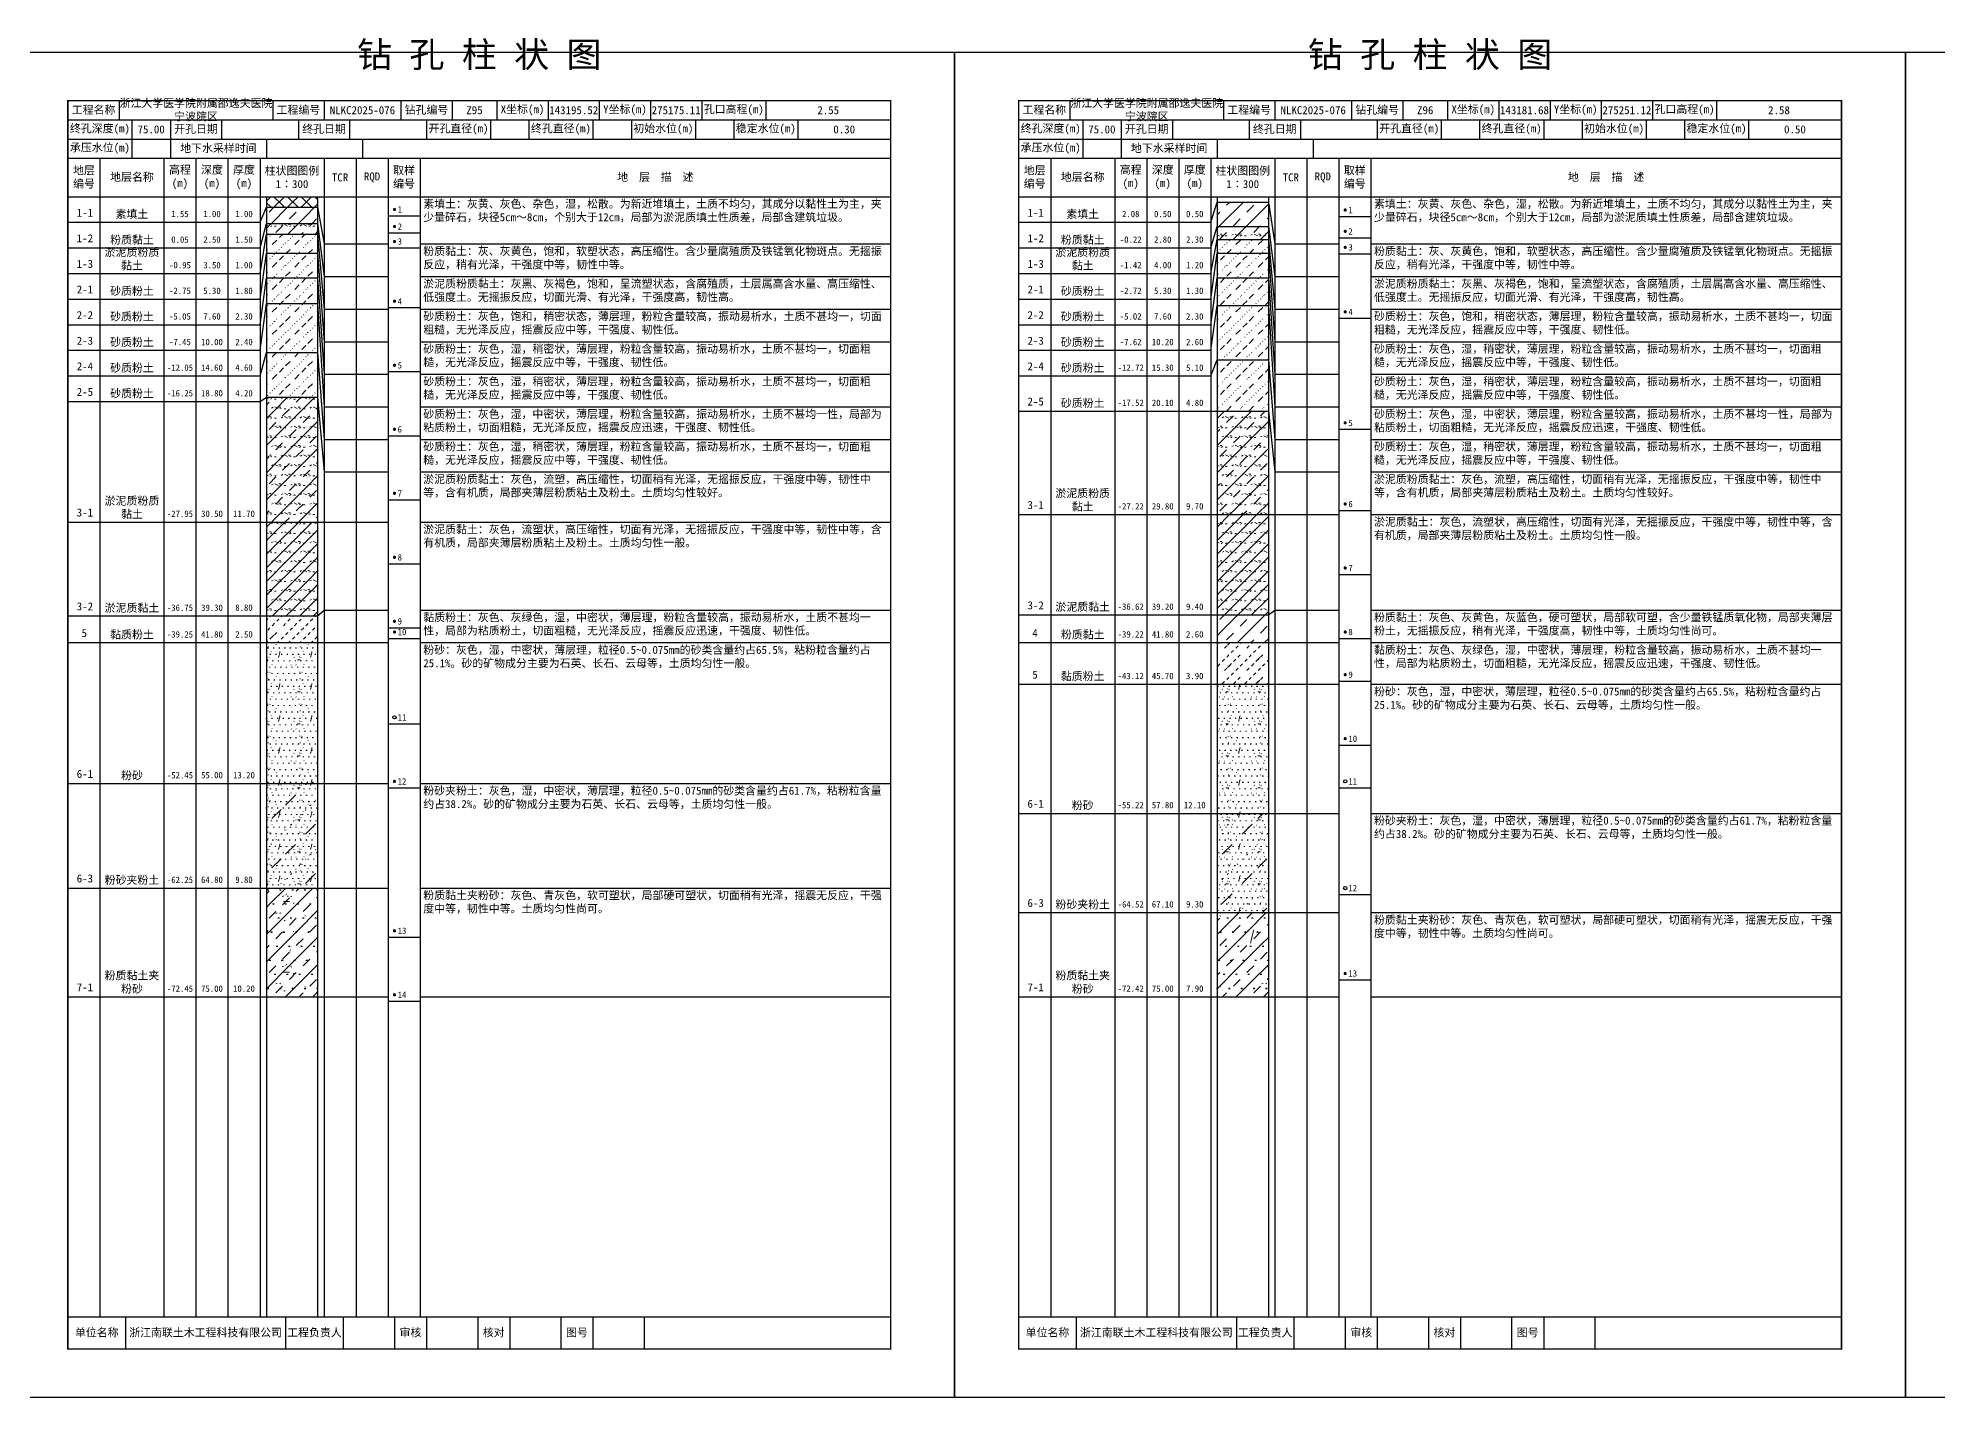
# Model space of a CAD drawing. Extents: x 297 to 65340, y 0 to 425.
# Drawn here: x 60599 to 61192, y 0 to 425 of the extents above; entities that cross this region are included whole.
import ezdxf
from ezdxf.enums import TextEntityAlignment as Align

# ---------------------------------------------------------------- set-up
doc = ezdxf.new("R2010")
doc.units = 0
doc.layers.get('0').update_dxf_attribs({"linetype": 'CONTINUOUS'})
doc.layers.add('FRAME', color=7, linetype='CONTINUOUS')
doc.layers.add('STRATUM', color=7, linetype='CONTINUOUS')
doc.layers.add('HATCH', color=7, linetype='CONTINUOUS', lineweight=13)
doc.styles.add('ST', font='')
doc.styles.get('ST').set_extended_font_data('SimSun')
pattern_1 = [(45, (0, 0), (-4.2426407, 4.2426407), [10, 0]), (45, (1.061, -3.182), (-2.12132034, 6.36396103), [3, -3])]
pattern_2 = [(45, (0, 0), (-4.2426407, 4.2426407), [10, 0]), (45, (1.061, -3.182), (-2.12132034, 6.36396103), [3, -3]), (26.565, (1.0741, -0.2536), (5.99982296, 5.99981224), [0.567, -12.849]), (0, (0.507, -0.2536), (0, 6), [0.567, -5.433]), (26.565, (-1.5813, 0), (5.99982296, 5.99981224), [0.567, -12.849]), (0, (-1.074, 0.2536), (0, 6), [0.567, -5.433]), (153.435, (0.5071, -0.2536), (-5.9998176, -5.36e-06), [1.134, -12.2826]), (26.565, (4.0741, 2.7464), (5.99982296, 5.99981224), [0.567, -12.849]), (0, (3.507, 2.7464), (0, 6), [0.567, -5.433]), (26.565, (1.4187, 3), (5.99982296, 5.99981224), [0.567, -12.849]), (0, (1.926, 3.2536), (0, 6), [0.567, -5.433]), (153.435, (3.5071, 2.7464), (-5.9998176, -5.36e-06), [1.134, -12.2826])]
pattern_3 = [(45.000006, (0, 0), (-7.3e-07, 6.99998237), [1.971956, -7.927535]), (45.000006, (2.813, 2.829), (-7.3e-07, 6.99998237), [1.99367, -7.905828]), (45.000006, (5.0675, 5.082), (-7.3e-07, 6.99998237), [1.813609, -8.085882]), (26.565052, (0, 3.5), (7.00000042, 7.00000017), [0.0965, -15.555976]), (36.869899, (0.7, 4.2), (6.999999835, 7.000000165), [0.197747, -34.802253]), (315.00001, (3.5, 6.976), (6.99998237, 1.22e-06), [0.033054, -9.866441]), (26.565052, (3.5, 0), (7.00000042, 7.00000017), [0.144749, -15.507727]), (26.565052, (4.2, 0.7), (7.00000042, 7.00000017), [0.10528, -15.547196]), (90.000004, (4.55, 1.05), (-7, -5e-07), [0.028767, -6.971233]), (26.565052, (4.9, 1.4), (7.00000042, 7.00000017), [0.091014, -31.213938]), (36.869899, (5.6, 2.1), (6.999999835, 7.000000165), [0.110692, -34.889308]), (45.000002, (6.3, 2.8), (-2.4e-07, 6.99998237), [0.109112, -9.790383]), (315.00001, (6.914, 3.548), (6.99998237, 1.22e-06), [0.033054, -9.866441]), (36.869898, (1.4, 4.9), (6.999999957, 7.000000043), [0.10224, -34.89776]), (53.130103, (2.1, 5.6), (13.999999763, 21.000000158), [0.134384, -34.865616]), (53.130103, (2.8, 6.3), (13.999999763, 21.000000158), [0.126246, -34.873754])]
pattern_4 = [(45, (0, 0), (-2.12132034, 2.12132034), [10, 0]), (26.565, (1.0741, -0.2536), (5.99982296, 5.99981224), [0.567, -12.849]), (0, (0.507, -0.2536), (0, 6), [0.567, -5.433]), (26.565, (-1.5813, 0), (5.99982296, 5.99981224), [0.567, -12.849]), (0, (-1.074, 0.2536), (0, 6), [0.567, -5.433]), (153.435, (0.5071, -0.2536), (-5.9998176, -5.36e-06), [1.134, -12.2826]), (26.565, (4.0741, 2.7464), (5.99982296, 5.99981224), [0.567, -12.849]), (0, (3.507, 2.7464), (0, 6), [0.567, -5.433]), (26.565, (1.4187, 3), (5.99982296, 5.99981224), [0.567, -12.849]), (0, (1.926, 3.2536), (0, 6), [0.567, -5.433]), (153.435, (3.5071, 2.7464), (-5.9998176, -5.36e-06), [1.134, -12.2826])]
pattern_5 = [(45.000005, (0, 0), (-6e-07, 6.99998237), [0.947297, -8.952198]), (45.000005, (1.4, 1.4), (-6e-07, 6.99998237), [0.986898, -8.912597]), (45.000005, (2.8, 2.8), (-6e-07, 6.99998237), [1.060182, -8.839313]), (45.000005, (4.2, 4.2), (-6e-07, 6.99998237), [0.949178, -8.950318]), (45.000005, (5.6, 5.6), (-6e-07, 6.99998237), [1.036501, -8.862994]), (45.000005, (3.5, 0), (-6e-07, 6.99998237), [1.013348, -8.886147]), (45.000005, (4.9, 1.4), (-6e-07, 6.99998237), [1.078956, -12.120371]), (45.000005, (6.3, 2.8), (-6e-07, 6.99998237), [0.998824, -8.900671]), (45.000003, (0.7, 4.2), (-3.7e-07, 6.99998237), [1.05533, -8.844165]), (45.000003, (2.1, 5.6), (-3.7e-07, 6.99998237), [1.036501, -8.862994])]
pattern_6 = [(82.875, (-0.8346, -1.206), (0.00036925, 10.000176442), [0.08929, -80.53371]), (143.13, (-0.7336, -1.2818), (-29.99996427, 20.00005359), [0.12627, -49.87373]), (172.875, (-0.5564, -1.304), (-70.000245666, 9.999660329), [0.17857, -80.44443]), (206.565, (-0.378, -1.2147), (-9.99970493, -9.99968706), [0.19954, -22.16046]), (243.435, (-0.2887, -1.0363), (8.93e-06, -9.999696), [0.19954, -22.16146]), (255.964, (-0.1994, -0.679), (-0.00020004, -9.99950129), [0.36813, -40.86287]), (255.964, (0.1106, 0.561), (-0.00020004, -9.99950129), [1.27838, -39.95262]), (255.964, (0.179, 0.835), (-0.00020004, -9.99950129), [0.28235, -40.94865]), (216.87, (0.3694, 1.0892), (-9.999982136, -10.000017864), [0.12627, -49.87373]), (243.435, (0.2683, 1.0135), (8.93e-06, -9.999696), [0.19954, -22.16146]), (206.565, (0.548, 1.1785), (-9.99970493, -9.99968706), [0.19954, -22.16046]), (172.875, (0.725, 1.1563), (-70.000245666, 9.999660329), [0.17857, -80.44443]), (143.13, (0.826, 1.0806), (-29.99996427, 20.00005359), [0.12627, -49.87373]), (82.875, (0.815, 0.992), (0.00036925, 10.000176442), [0.08929, -80.53371]), (0, (-0.33, 0.34), (0, 10), [0.89286, -9.10714]), (0, (0.025, 0), (1, 2), [0, -1.75]), (0, (0, 0.025), (1, 2), [0, -1.75]), (0, (0, 0), (1, 2), [0, -1.75]), (0, (-0.025, 0), (1, 2), [0, -1.75]), (0, (0, -0.025), (1, 2), [0, -1.75])]
pattern_7 = [(45.000006, (0, 0), (-1.6e-06, 15.3999612), [4.3383032, -17.440577]), (45.000006, (6.188, 6.223), (-1.6e-06, 15.3999612), [4.386074, -17.3928216]), (45.000006, (11.148, 11.181), (-1.6e-06, 15.3999612), [3.9899398, -17.7889404]), (26.565052, (0, 7.7), (15.4000009, 15.4000004), [0.2123, -34.2231472]), (36.869899, (1.54, 9.24), (15.39999964, 15.40000036), [0.4350434, -76.5649566]), (315.00001, (7.7, 15.347), (15.3999612, 2.7e-06), [0.0727188, -21.7061702]), (26.565052, (7.7, 0), (15.4000009, 15.4000004), [0.3184478, -34.1169994]), (26.565052, (9.24, 1.54), (15.4000009, 15.4000004), [0.231616, -34.2038312]), (90.000004, (10.01, 2.31), (-15.4, -1e-06), [0.0632874, -15.3367126]), (26.565052, (10.78, 3.08), (15.4000009, 15.4000004), [0.200231, -68.6706636]), (36.869899, (12.32, 4.62), (15.39999964, 15.40000036), [0.2435224, -76.7564776]), (45.000002, (13.86, 6.16), (-5e-07, 15.3999612), [0.2400464, -21.5388426]), (315.00001, (15.211, 7.805), (15.3999612, 2.7e-06), [0.0727188, -21.7061702]), (36.869898, (3.08, 10.78), (15.3999999, 15.4000001), [0.224928, -76.775072]), (53.130103, (4.62, 12.32), (30.79999948, 46.20000035), [0.2956448, -76.7043552]), (53.130103, (6.16, 13.86), (30.79999948, 46.20000035), [0.2777412, -76.7222588])]
pattern_8 = [(82.875, (-1.8361, -2.6533), (0.00081235, 22.00038817), [0.196438, -177.174162]), (143.13, (-1.614, -2.82), (-65.9999214, 44.0001179), [0.277794, -109.722206]), (172.875, (-1.224, -2.8687), (-154.00054047, 21.99925272), [0.392854, -176.977746]), (206.565, (-0.831, -2.672), (-21.9993508, -21.9993115), [0.438988, -48.753012]), (243.435, (-0.635, -2.28), (1.96e-05, -21.9993312), [0.438988, -48.755212]), (255.964, (-0.4387, -1.494), (-0.0004401, -21.99890283), [0.809886, -89.898314]), (255.964, (0.2434, 1.2344), (-0.0004401, -21.99890283), [2.812436, -87.895764]), (255.964, (0.394, 1.837), (-0.0004401, -21.99890283), [0.62117, -90.08703]), (216.87, (0.8126, 2.3963), (-21.9999607, -22.0000393), [0.277794, -109.722206]), (243.435, (0.59, 2.23), (1.96e-05, -21.9993312), [0.438988, -48.755212]), (206.565, (1.205, 2.593), (-21.9993508, -21.9993115), [0.438988, -48.753012]), (172.875, (1.595, 2.544), (-154.00054047, 21.99925272), [0.392854, -176.977746]), (143.13, (1.8173, 2.3772), (-65.9999214, 44.0001179), [0.277794, -109.722206]), (82.875, (1.793, 2.1823), (0.00081235, 22.00038817), [0.196438, -177.174162]), (0, (-0.725, 0.748), (0, 22), [1.964292, -20.035708]), (0, (0.055, 0), (2.2, 4.4), [0, -3.85]), (0, (0, 0.055), (2.2, 4.4), [0, -3.85]), (0, (0, 0), (2.2, 4.4), [0, -3.85]), (0, (-0.055, 0), (2.2, 4.4), [0, -3.85]), (0, (0, -0.055), (2.2, 4.4), [0, -3.85])]

# ---------------------------------------------------------------- blocks, each defined once
blk = doc.blocks.new('SolidCircle')
at = {"const_width": 0.5}
blk.add_lwpolyline([(-0.25, 0, 1), (0.25, 0, 1)], format="xyb", close=True, dxfattribs=at)

msp = doc.modelspace()

# ---------------------------------------------------------------- hatches: boundary and pattern name
at = {"layer": 'HATCH'}
h = msp.add_hatch(dxfattribs=at)
h.set_pattern_fill('STT', color=256, style=0)
h.set_pattern_definition([(45, (0, 0), (-2.12132034, 2.12132034), [10, 0]), (135, (0, 0), (-2.12132034, -2.12132034), [10, 0])])
h.paths.add_polyline_path([(60686, 375), (60670, 375), (60670, 371.67), (60686, 371.67)])
h = msp.add_hatch(dxfattribs=at)
h.set_pattern_fill('FZNT', color=256, style=0)
h.set_pattern_definition(pattern_1)
h.paths.add_polyline_path([(60686, 371.67), (60670, 371.67), (60670, 366.67), (60686, 366.67)])
h = msp.add_hatch(dxfattribs=at)
h.set_pattern_fill('FZNT', color=256, style=0)
h.set_pattern_definition(pattern_1)
h.paths.add_polyline_path([(60983, 373.33), (60967, 373.33), (60967, 365.67), (60983, 365.67)])
h = msp.add_hatch(dxfattribs=at)
h.set_pattern_fill('YNFNT', color=256, style=0)
h.set_pattern_definition(pattern_2)
h.paths.add_polyline_path([(60686, 366.67), (60670, 366.67), (60670, 363.33), (60686, 363.33)])
h = msp.add_hatch(dxfattribs=at)
h.set_pattern_fill('SZFT', color=256, style=0)
h.set_pattern_definition(pattern_3)
h.paths.add_polyline_path([(60686, 363.33), (60670, 363.33), (60670, 357.33), (60686, 357.33)])
h = msp.add_hatch(dxfattribs=at)
h.set_pattern_fill('YNFNT', color=256, style=0)
h.set_pattern_definition(pattern_2)
h.paths.add_polyline_path([(60983, 365.67), (60967, 365.67), (60967, 361.67), (60983, 361.67)])
h = msp.add_hatch(dxfattribs=at)
h.set_pattern_fill('SZFT', color=256, style=0)
h.set_pattern_definition(pattern_3)
h.paths.add_polyline_path([(60686, 357.33), (60670, 357.33), (60670, 349.67), (60686, 349.67)])
h = msp.add_hatch(dxfattribs=at)
h.set_pattern_fill('SZFT', color=256, style=0)
h.set_pattern_definition(pattern_3)
h.paths.add_polyline_path([(60983, 361.67), (60967, 361.67), (60967, 357.33), (60983, 357.33)])
h = msp.add_hatch(dxfattribs=at)
h.set_pattern_fill('SZFT', color=256, style=0)
h.set_pattern_definition(pattern_3)
h.paths.add_polyline_path([(60983, 357.33), (60967, 357.33), (60967, 349.67), (60983, 349.67)])
h = msp.add_hatch(dxfattribs=at)
h.set_pattern_fill('SZFT', color=256, style=0)
h.set_pattern_definition(pattern_3)
h.paths.add_polyline_path([(60686, 349.67), (60670, 349.67), (60670, 341.67), (60686, 341.67)])
h = msp.add_hatch(dxfattribs=at)
h.set_pattern_fill('SZFT', color=256, style=0)
h.set_pattern_definition(pattern_3)
h.paths.add_polyline_path([(60983, 349.67), (60967, 349.67), (60967, 341), (60983, 341)])
h = msp.add_hatch(dxfattribs=at)
h.set_pattern_fill('SZFT', color=256, style=0)
h.set_pattern_definition(pattern_3)
h.paths.add_polyline_path([(60686, 341.67), (60670, 341.67), (60670, 326.33), (60686, 326.33)])
h = msp.add_hatch(dxfattribs=at)
h.set_pattern_fill('SZFT', color=256, style=0)
h.set_pattern_definition(pattern_3)
h.paths.add_polyline_path([(60983, 341), (60967, 341), (60967, 324), (60983, 324)])
h = msp.add_hatch(dxfattribs=at)
h.set_pattern_fill('SZFT', color=256, style=0)
h.set_pattern_definition(pattern_3)
h.paths.add_polyline_path([(60686, 326.33), (60670, 326.33), (60670, 312.33), (60686, 312.33)])
h = msp.add_hatch(dxfattribs=at)
h.set_pattern_fill('SZFT', color=256, style=0)
h.set_pattern_definition(pattern_3)
h.paths.add_polyline_path([(60983, 324), (60967, 324), (60967, 308), (60983, 308)])
h = msp.add_hatch(dxfattribs=at)
h.set_pattern_fill('YNFNT', color=256, style=0)
h.set_pattern_definition(pattern_2)
h.paths.add_polyline_path([(60686, 312.33), (60670, 312.33), (60670, 273.33), (60686, 273.33)])
h = msp.add_hatch(dxfattribs=at)
h.set_pattern_fill('YNFNT', color=256, style=0)
h.set_pattern_definition(pattern_2)
h.paths.add_polyline_path([(60983, 308), (60967, 308), (60967, 275.67), (60983, 275.67)])
h = msp.add_hatch(dxfattribs=at)
h.set_pattern_fill('YNNT', color=256, style=0)
h.set_pattern_definition(pattern_4)
h.paths.add_polyline_path([(60686, 273.33), (60670, 273.33), (60670, 244), (60686, 244)])
h = msp.add_hatch(dxfattribs=at)
h.set_pattern_fill('YNNT', color=256, style=0)
h.set_pattern_definition(pattern_4)
h.paths.add_polyline_path([(60983, 275.67), (60967, 275.67), (60967, 244.33), (60983, 244.33)])
h = msp.add_hatch(dxfattribs=at)
h.set_pattern_fill('NZFT', color=256, style=0)
h.set_pattern_definition(pattern_5)
h.paths.add_polyline_path([(60686, 244), (60670, 244), (60670, 235.67), (60686, 235.67)])
h = msp.add_hatch(dxfattribs=at)
h.set_pattern_fill('FZNT', color=256, style=0)
h.set_pattern_definition(pattern_1)
h.paths.add_polyline_path([(60983, 244.33), (60967, 244.33), (60967, 235.67), (60983, 235.67)])
h = msp.add_hatch(dxfattribs=at)
h.set_pattern_fill('FS', color=256, style=0)
h.set_pattern_definition(pattern_6)
h.paths.add_polyline_path([(60686, 235.67), (60670, 235.67), (60670, 191.67), (60686, 191.67)])
h = msp.add_hatch(dxfattribs=at)
h.set_pattern_fill('NZFT', color=256, style=0)
h.set_pattern_definition(pattern_5)
h.paths.add_polyline_path([(60983, 235.67), (60967, 235.67), (60967, 222.67), (60983, 222.67)])
h = msp.add_hatch(dxfattribs=at)
h.set_pattern_fill('FS', color=256, style=0)
h.set_pattern_definition(pattern_6)
h.paths.add_polyline_path([(60983, 222.67), (60967, 222.67), (60967, 182.33), (60983, 182.33)])
h = msp.add_hatch(dxfattribs=at)
h.set_pattern_fill('FS', color=256, style=0)
h.set_pattern_definition(pattern_6)
h.paths.add_polyline_path([(60686, 191.67), (60670, 191.67), (60670, 159), (60686, 159)])
h = msp.add_hatch(dxfattribs=at)
h.set_pattern_fill('SZFT', color=256, scale=2.2, style=0)
h.set_pattern_definition(pattern_7)
h.paths.add_polyline_path([(60686, 191.67), (60670, 191.67), (60670, 159), (60686, 159)])
h = msp.add_hatch(dxfattribs=at)
h.set_pattern_fill('FS', color=256, style=0)
h.set_pattern_definition(pattern_6)
h.paths.add_polyline_path([(60983, 182.33), (60967, 182.33), (60967, 151.33), (60983, 151.33)])
h = msp.add_hatch(dxfattribs=at)
h.set_pattern_fill('SZFT', color=256, scale=2.2, style=0)
h.set_pattern_definition(pattern_7)
h.paths.add_polyline_path([(60983, 182.33), (60967, 182.33), (60967, 151.33), (60983, 151.33)])
h = msp.add_hatch(dxfattribs=at)
h.set_pattern_fill('FZNT', color=256, style=0)
h.set_pattern_definition(pattern_1)
h.paths.add_polyline_path([(60686, 159), (60670, 159), (60670, 125), (60686, 125)])
h = msp.add_hatch(dxfattribs=at)
h.set_pattern_fill('FS', color=256, scale=2.2, style=0)
h.set_pattern_definition(pattern_8)
h.paths.add_polyline_path([(60686, 159), (60670, 159), (60670, 125), (60686, 125)])
h = msp.add_hatch(dxfattribs=at)
h.set_pattern_fill('FZNT', color=256, style=0)
h.set_pattern_definition(pattern_1)
h.paths.add_polyline_path([(60983, 151.33), (60967, 151.33), (60967, 125), (60983, 125)])
h = msp.add_hatch(dxfattribs=at)
h.set_pattern_fill('FS', color=256, scale=2.2, style=0)
h.set_pattern_definition(pattern_8)
h.paths.add_polyline_path([(60983, 151.33), (60967, 151.33), (60967, 125), (60983, 125)])

# ---------------------------------------------------------------- linework, layer by layer
at = {"layer": 'FRAME', "color": 245, "linetype": 'Continuous'}
for points in [[(60588, 0), (60885, 0), (60885, 420), (60588, 420)], [(60885, 0), (61182, 0), (61182, 420), (60885, 420)], [(61182, 0), (61479, 0), (61479, 420), (61182, 420)]]:
    msp.add_lwpolyline(points, close=True, dxfattribs=at)
at = {"layer": 'FRAME', "linetype": 'Continuous', "const_width": 0.5}
for points in [[(60608, 15), (60865, 15), (60865, 405), (60608, 405)], [(60905, 15), (61162, 15), (61162, 405), (60905, 405)]]:
    msp.add_lwpolyline(points, close=True, dxfattribs=at)
at = {"layer": 'FRAME', "color": 0, "linetype": 'Continuous'}
for points in [[(60624, 405), (60624, 399)], [(60672, 405), (60672, 399)], [(60688, 405), (60688, 399)], [(60712, 405), (60712, 399)], [(60728, 405), (60728, 399)], [(60742, 405), (60742, 399)], [(60758, 405), (60758, 399)], [(60774, 405), (60774, 399)], [(60790, 405), (60790, 399)], [(60806, 405), (60806, 399)], [(60826, 405), (60826, 399)], [(60865, 405), (60865, 399)], [(60921, 405), (60921, 399)], [(60969, 405), (60969, 399)], [(60985, 405), (60985, 399)], [(61009, 405), (61009, 399)], [(61025, 405), (61025, 399)], [(61039, 405), (61039, 399)], [(61055, 405), (61055, 399)], [(61071, 405), (61071, 399)], [(61087, 405), (61087, 399)], [(61103, 405), (61103, 399)], [(61123, 405), (61123, 399)], [(61162, 405), (61162, 399)], [(60608, 399), (60865, 399)], [(60628, 399), (60628, 393)], [(60640, 399), (60640, 393)], [(60656, 399), (60656, 393)], [(60680, 399), (60680, 393)], [(60696, 399), (60696, 393)], [(60720, 399), (60720, 393)], [(60740, 399), (60740, 393)], [(60752, 399), (60752, 393)], [(60772, 399), (60772, 393)], [(60784, 399), (60784, 393)], [(60804, 399), (60804, 393)], [(60816, 399), (60816, 393)], [(60836, 399), (60836, 393)], [(60865, 399), (60865, 393)], [(60905, 399), (61162, 399)], [(60925, 399), (60925, 393)], [(60937, 399), (60937, 393)], [(60953, 399), (60953, 393)], [(60977, 399), (60977, 393)], [(60993, 399), (60993, 393)], [(61017, 399), (61017, 393)], [(61037, 399), (61037, 393)], [(61049, 399), (61049, 393)], [(61069, 399), (61069, 393)], [(61081, 399), (61081, 393)], [(61101, 399), (61101, 393)], [(61113, 399), (61113, 393)], [(61133, 399), (61133, 393)], [(61162, 399), (61162, 393)], [(60608, 393), (60865, 393)], [(60628, 393), (60628, 387)], [(60640, 393), (60640, 387)], [(60670, 393), (60670, 387)], [(60700, 393), (60700, 387)], [(60905, 393), (61162, 393)], [(60925, 393), (60925, 387)], [(60937, 393), (60937, 387)], [(60967, 393), (60967, 387)], [(60997, 393), (60997, 387)], [(60608, 387), (60865, 387)], [(60618, 387), (60618, 25)], [(60638, 387), (60638, 25)], [(60648, 387), (60648, 25)], [(60658, 387), (60658, 25)], [(60668, 387), (60668, 25)], [(60688, 387), (60688, 25)], [(60698, 387), (60698, 25)], [(60708, 387), (60708, 25)], [(60718, 387), (60718, 25)], [(60865, 387), (60865, 25)], [(60905, 387), (61162, 387)], [(60915, 387), (60915, 25)], [(60935, 387), (60935, 25)], [(60945, 387), (60945, 25)], [(60955, 387), (60955, 25)], [(60965, 387), (60965, 25)], [(60985, 387), (60985, 25)], [(60995, 387), (60995, 25)], [(61005, 387), (61005, 25)], [(61015, 387), (61015, 25)], [(61162, 387), (61162, 25)], [(60608, 375), (60865, 375)], [(60670, 375), (60670, 25)], [(60686, 375), (60686, 25)], [(60905, 375), (61162, 375)], [(60967, 375), (60967, 25)], [(60983, 375), (60983, 25)], [(60608, 25), (60865, 25)], [(60626, 25), (60626, 15)], [(60676, 25), (60676, 15)], [(60694, 25), (60694, 15)], [(60710, 25), (60710, 15)], [(60720, 25), (60720, 15)], [(60736, 25), (60736, 15)], [(60746, 25), (60746, 15)], [(60762, 25), (60762, 15)], [(60772, 25), (60772, 15)], [(60788, 25), (60788, 15)], [(60905, 25), (61162, 25)], [(60923, 25), (60923, 15)], [(60973, 25), (60973, 15)], [(60991, 25), (60991, 15)], [(61007, 25), (61007, 15)], [(61017, 25), (61017, 15)], [(61033, 25), (61033, 15)], [(61043, 25), (61043, 15)], [(61059, 25), (61059, 15)], [(61069, 25), (61069, 15)], [(61085, 25), (61085, 15)]]:
    msp.add_lwpolyline(points, dxfattribs=at)
at = {"layer": 'STRATUM', "linetype": 'Continuous'}
for points in [[(60668, 367), (60670, 371.67), (60686, 371.67), (60688, 360.23)], [(60708, 369), (60718, 369)], [(60965, 367), (60967, 373.33), (60983, 373.33), (60985, 360.23)], [(61005, 368.83), (61015, 368.83)], [(60608, 367), (60618, 367)], [(60618, 367), (60638, 367)], [(60638, 367), (60648, 367)], [(60648, 367), (60658, 367)], [(60658, 367), (60668, 367)], [(60668, 359), (60670, 366.67), (60686, 366.67), (60688, 350.06)], [(60668, 351), (60670, 363.33), (60686, 363.33), (60688, 339.88)], [(60708, 363.67), (60718, 363.67)], [(60905, 367), (60915, 367)], [(60915, 367), (60935, 367)], [(60935, 367), (60945, 367)], [(60945, 367), (60955, 367)], [(60955, 367), (60965, 367)], [(60965, 359), (60967, 365.67), (60983, 365.67), (60985, 350.06)], [(61005, 362.17), (61015, 362.17)], [(60608, 359), (60618, 359)], [(60618, 359), (60638, 359)], [(60638, 359), (60648, 359)], [(60648, 359), (60658, 359)], [(60658, 359), (60668, 359)], [(60668, 343), (60670, 357.33), (60686, 357.33), (60688, 329.7)], [(60688, 360.23), (60698, 360.23)], [(60698, 360.23), (60708, 360.23)], [(60708, 359), (60718, 359)], [(60718, 360.23), (60865, 360.23)], [(60905, 359), (60915, 359)], [(60915, 359), (60935, 359)], [(60935, 359), (60945, 359)], [(60945, 359), (60955, 359)], [(60955, 359), (60965, 359)], [(60965, 351), (60967, 361.67), (60983, 361.67), (60985, 339.88)], [(60965, 343), (60967, 357.33), (60983, 357.33), (60985, 329.7)], [(60985, 360.23), (60995, 360.23)], [(60995, 360.23), (61005, 360.23)], [(61005, 357.17), (61015, 357.17)], [(61015, 360.23), (61162, 360.23)], [(60608, 351), (60618, 351)], [(60618, 351), (60638, 351)], [(60638, 351), (60648, 351)], [(60648, 351), (60658, 351)], [(60658, 351), (60668, 351)], [(60688, 350.06), (60698, 350.06)], [(60698, 350.06), (60708, 350.06)], [(60718, 350.06), (60865, 350.06)], [(60905, 351), (60915, 351)], [(60915, 351), (60935, 351)], [(60935, 351), (60945, 351)], [(60945, 351), (60955, 351)], [(60955, 351), (60965, 351)], [(60985, 350.06), (60995, 350.06)], [(60995, 350.06), (61005, 350.06)], [(61015, 350.06), (61162, 350.06)], [(60668, 335), (60670, 349.67), (60686, 349.67), (60688, 319.53)], [(60965, 335), (60967, 349.67), (60983, 349.67), (60985, 319.53)], [(60608, 343), (60618, 343)], [(60618, 343), (60638, 343)], [(60638, 343), (60648, 343)], [(60648, 343), (60658, 343)], [(60658, 343), (60668, 343)], [(60668, 327), (60670, 341.67), (60686, 341.67), (60688, 309.35)], [(60688, 339.88), (60698, 339.88)], [(60698, 339.88), (60708, 339.88)], [(60708, 340.33), (60718, 340.33)], [(60718, 339.88), (60865, 339.88)], [(60905, 343), (60915, 343)], [(60915, 343), (60935, 343)], [(60935, 343), (60945, 343)], [(60945, 343), (60955, 343)], [(60955, 343), (60965, 343)], [(60965, 327), (60967, 341), (60983, 341), (60985, 309.35)], [(60985, 339.88), (60995, 339.88)], [(60995, 339.88), (61005, 339.88)], [(61015, 339.88), (61162, 339.88)], [(60608, 335), (60618, 335)], [(60618, 335), (60638, 335)], [(60638, 335), (60648, 335)], [(60648, 335), (60658, 335)], [(60658, 335), (60668, 335)], [(60905, 335), (60915, 335)], [(60915, 335), (60935, 335)], [(60935, 335), (60945, 335)], [(60945, 335), (60955, 335)], [(60955, 335), (60965, 335)], [(61005, 337), (61015, 337)], [(60608, 327), (60618, 327)], [(60618, 327), (60638, 327)], [(60638, 327), (60648, 327)], [(60648, 327), (60658, 327)], [(60658, 327), (60668, 327)], [(60668, 319), (60670, 326.33), (60686, 326.33), (60688, 299.17)], [(60688, 329.7), (60698, 329.7)], [(60698, 329.7), (60708, 329.7)], [(60718, 329.7), (60865, 329.7)], [(60905, 327), (60915, 327)], [(60915, 327), (60935, 327)], [(60935, 327), (60945, 327)], [(60945, 327), (60955, 327)], [(60955, 327), (60965, 327)], [(60985, 329.7), (60995, 329.7)], [(60995, 329.7), (61005, 329.7)], [(61015, 329.7), (61162, 329.7)], [(60965, 319), (60967, 324), (60983, 324), (60985, 299.17)], [(60608, 319), (60618, 319)], [(60618, 319), (60638, 319)], [(60638, 319), (60648, 319)], [(60648, 319), (60658, 319)], [(60658, 319), (60668, 319)], [(60688, 319.53), (60698, 319.53)], [(60698, 319.53), (60708, 319.53)], [(60708, 320.33), (60718, 320.33)], [(60718, 319.53), (60865, 319.53)], [(60905, 319), (60915, 319)], [(60915, 319), (60935, 319)], [(60935, 319), (60945, 319)], [(60945, 319), (60955, 319)], [(60955, 319), (60965, 319)], [(60985, 319.53), (60995, 319.53)], [(60995, 319.53), (61005, 319.53)], [(61015, 319.53), (61162, 319.53)], [(60608, 311), (60618, 311)], [(60618, 311), (60638, 311)], [(60638, 311), (60648, 311)], [(60648, 311), (60658, 311)], [(60658, 311), (60668, 311)], [(60668, 311), (60670, 312.33), (60686, 312.33), (60688, 289)], [(60688, 309.35), (60698, 309.35)], [(60698, 309.35), (60708, 309.35)], [(60718, 309.35), (60865, 309.35)], [(60985, 309.35), (60995, 309.35)], [(60995, 309.35), (61005, 309.35)], [(61015, 309.35), (61162, 309.35)], [(60905, 308), (60915, 308)], [(60915, 308), (60935, 308)], [(60935, 308), (60945, 308)], [(60945, 308), (60955, 308)], [(60955, 308), (60965, 308)], [(60965, 308), (60967, 308), (60983, 308), (60985, 289)], [(60688, 299.17), (60698, 299.17)], [(60698, 299.17), (60708, 299.17)], [(60708, 300.33), (60718, 300.33)], [(60718, 299.17), (60865, 299.17)], [(60985, 299.17), (60995, 299.17)], [(60995, 299.17), (61005, 299.17)], [(61005, 302.33), (61015, 302.33)], [(61015, 299.17), (61162, 299.17)], [(60688, 289), (60698, 289)], [(60698, 289), (60708, 289)], [(60718, 289), (60865, 289)], [(60985, 289), (60995, 289)], [(60995, 289), (61005, 289)], [(61015, 289), (61162, 289)], [(60708, 280.33), (60718, 280.33)], [(60608, 273.33), (60618, 273.33)], [(60618, 273.33), (60638, 273.33)], [(60638, 273.33), (60648, 273.33)], [(60648, 273.33), (60658, 273.33)], [(60658, 273.33), (60668, 273.33)], [(60668, 273.33), (60670, 273.33), (60686, 273.33), (60688, 273.33)], [(60688, 273.33), (60698, 273.33)], [(60698, 273.33), (60708, 273.33)], [(60718, 273.33), (60865, 273.33)], [(60905, 275.67), (60915, 275.67)], [(60915, 275.67), (60935, 275.67)], [(60935, 275.67), (60945, 275.67)], [(60945, 275.67), (60955, 275.67)], [(60955, 275.67), (60965, 275.67)], [(60965, 275.67), (60967, 275.67), (60983, 275.67), (60985, 275.67)], [(60985, 275.67), (60995, 275.67)], [(60995, 275.67), (61005, 275.67)], [(61005, 277), (61015, 277)], [(61015, 275.67), (61162, 275.67)], [(60708, 260.33), (60718, 260.33)], [(61005, 257), (61015, 257)], [(60608, 244), (60618, 244)], [(60618, 244), (60638, 244)], [(60638, 244), (60648, 244)], [(60648, 244), (60658, 244)], [(60658, 244), (60668, 244)], [(60668, 244), (60670, 244), (60686, 244), (60688, 245.84)], [(60688, 245.84), (60698, 245.84)], [(60698, 245.84), (60708, 245.84)], [(60718, 245.84), (60865, 245.84)], [(60905, 244.33), (60915, 244.33)], [(60915, 244.33), (60935, 244.33)], [(60935, 244.33), (60945, 244.33)], [(60945, 244.33), (60955, 244.33)], [(60955, 244.33), (60965, 244.33)], [(60965, 244.33), (60967, 244.33), (60983, 244.33), (60985, 245.84)], [(60985, 245.84), (60995, 245.84)], [(60995, 245.84), (61005, 245.84)], [(61015, 245.84), (61162, 245.84)], [(60708, 240.33), (60718, 240.33)], [(60608, 235.67), (60618, 235.67)], [(60618, 235.67), (60638, 235.67)], [(60638, 235.67), (60648, 235.67)], [(60648, 235.67), (60658, 235.67)], [(60658, 235.67), (60668, 235.67)], [(60668, 235.67), (60670, 235.67), (60686, 235.67), (60688, 235.67)], [(60688, 235.67), (60698, 235.67)], [(60698, 235.67), (60708, 235.67)], [(60708, 237), (60718, 237)], [(60718, 235.67), (60865, 235.67)], [(60905, 235.67), (60915, 235.67)], [(60915, 235.67), (60935, 235.67)], [(60935, 235.67), (60945, 235.67)], [(60945, 235.67), (60955, 235.67)], [(60955, 235.67), (60965, 235.67)], [(60965, 235.67), (60967, 235.67), (60983, 235.67), (60985, 235.67)], [(60985, 235.67), (60995, 235.67)], [(60995, 235.67), (61005, 235.67)], [(61005, 237), (61015, 237)], [(61015, 235.67), (61162, 235.67)], [(60905, 222.67), (60915, 222.67)], [(60915, 222.67), (60935, 222.67)], [(60935, 222.67), (60945, 222.67)], [(60945, 222.67), (60955, 222.67)], [(60955, 222.67), (60965, 222.67)], [(60965, 222.67), (60967, 222.67), (60983, 222.67), (60985, 222.67)], [(60985, 222.67), (60995, 222.67)], [(60995, 222.67), (61005, 222.67)], [(61005, 223.67), (61015, 223.67)], [(61015, 222.67), (61162, 222.67)], [(60708, 210.33), (60718, 210.33)], [(61005, 203.67), (61015, 203.67)], [(60608, 191.67), (60618, 191.67)], [(60618, 191.67), (60638, 191.67)], [(60638, 191.67), (60648, 191.67)], [(60648, 191.67), (60658, 191.67)], [(60658, 191.67), (60668, 191.67)], [(60668, 191.67), (60670, 191.67), (60686, 191.67), (60688, 191.67)], [(60688, 191.67), (60698, 191.67)], [(60698, 191.67), (60708, 191.67)], [(60708, 190.33), (60718, 190.33)], [(60718, 191.67), (60865, 191.67)], [(61005, 190.33), (61015, 190.33)], [(60905, 182.33), (60915, 182.33)], [(60915, 182.33), (60935, 182.33)], [(60935, 182.33), (60945, 182.33)], [(60945, 182.33), (60955, 182.33)], [(60955, 182.33), (60965, 182.33)], [(60965, 182.33), (60967, 182.33), (60983, 182.33), (60985, 182.33)], [(60985, 182.33), (60995, 182.33)], [(60995, 182.33), (61005, 182.33)], [(61015, 182.33), (61162, 182.33)], [(60608, 159), (60618, 159)], [(60618, 159), (60638, 159)], [(60638, 159), (60648, 159)], [(60648, 159), (60658, 159)], [(60658, 159), (60668, 159)], [(60668, 159), (60670, 159), (60686, 159), (60688, 159)], [(60688, 159), (60698, 159)], [(60698, 159), (60708, 159)], [(60718, 159), (60865, 159)], [(61005, 157), (61015, 157)], [(60905, 151.33), (60915, 151.33)], [(60915, 151.33), (60935, 151.33)], [(60935, 151.33), (60945, 151.33)], [(60945, 151.33), (60955, 151.33)], [(60955, 151.33), (60965, 151.33)], [(60965, 151.33), (60967, 151.33), (60983, 151.33), (60985, 151.33)], [(60985, 151.33), (60995, 151.33)], [(60995, 151.33), (61005, 151.33)], [(61015, 151.33), (61162, 151.33)], [(60708, 143.67), (60718, 143.67)], [(60608, 125), (60618, 125)], [(60618, 125), (60638, 125)], [(60638, 125), (60648, 125)], [(60648, 125), (60658, 125)], [(60658, 125), (60668, 125)], [(60668, 125), (60670, 125), (60686, 125), (60688, 125)], [(60688, 125), (60698, 125)], [(60698, 125), (60708, 125)], [(60718, 125), (60865, 125)], [(60905, 125), (60915, 125)], [(60915, 125), (60935, 125)], [(60935, 125), (60945, 125)], [(60945, 125), (60955, 125)], [(60955, 125), (60965, 125)], [(60965, 125), (60967, 125), (60983, 125), (60985, 125)], [(60985, 125), (60995, 125)], [(60995, 125), (61005, 125)], [(61005, 130.33), (61015, 130.33)], [(61015, 125), (61162, 125)], [(60708, 123.67), (60718, 123.67)]]:
    msp.add_lwpolyline(points, dxfattribs=at)
at = {"layer": 'STRATUM'}
for centre in [(60710, 212.33), (61007, 192.33), (61007, 159)]:
    msp.add_circle(centre, 0.5, dxfattribs=at)

# ---------------------------------------------------------------- block references
for p in [(60710, 371), (61007, 370.83), (60710, 365.67), (61007, 364.17), (60710, 361), (61007, 359.17), (60710, 342.33), (61007, 339), (60710, 322.33), (60710, 302.33), (61007, 304.33), (60710, 282.33), (61007, 279), (60710, 262.33), (61007, 259), (60710, 242.33), (60710, 239), (61007, 239), (61007, 225.67), (61007, 205.67), (60710, 192.33), (60710, 145.67), (61007, 132.33), (60710, 125.67)]:
    msp.add_blockref('SolidCircle', p, dxfattribs=at)

# ---------------------------------------------------------------- texts
at = {"layer": 'FRAME', "style": 'ST'}
for p in [(60736.5, 413), (61033.5, 413)]:
    msp.add_text('钻 孔 柱 状 图', height=8, dxfattribs=at).set_placement(p, align=Align.BOTTOM_CENTER)
at = {"layer": 'FRAME', "char_height": 2.5, "attachment_point": 5, "style": 'ST'}
for s, insert, width in [('工程名称', (60616, 402), 16), ('浙江大学医学院附属邵逸夫医院宁波院区', (60648, 402), 48), ('工程编号', (60680, 402), 16), ('钻孔编号', (60720, 402), 16), ('X坐标(m)', (60750, 402), 16), ('Y坐标(m)', (60782, 402), 16), ('孔口高程(m)', (60816, 402), 20), ('工程名称', (60913, 402), 16), ('浙江大学医学院附属邵逸夫医院宁波院区', (60945, 402), 48), ('工程编号', (60977, 402), 16), ('钻孔编号', (61017, 402), 16), ('X坐标(m)', (61047, 402), 16), ('Y坐标(m)', (61079, 402), 16), ('孔口高程(m)', (61113, 402), 20), ('终孔深度(m)', (60618, 396), 20), ('开孔日期', (60648, 396), 16), ('终孔日期', (60688, 396), 16), ('NLKC2025-076', (60700, 402), 24), ('开孔直径(m)', (60730, 396), 20), ('Z95', (60735, 402), 14), ('终孔直径(m)', (60762, 396), 20), ('143195.52', (60766, 402), 16), ('初始水位(m)', (60794, 396), 20), ('275175.11', (60798, 402), 16), ('稳定水位(m)', (60826, 396), 20), ('2.55', (60845.5, 402), 39), ('终孔深度(m)', (60915, 396), 20), ('开孔日期', (60945, 396), 16), ('终孔日期', (60985, 396), 16), ('NLKC2025-076', (60997, 402), 24), ('开孔直径(m)', (61027, 396), 20), ('Z96', (61032, 402), 14), ('终孔直径(m)', (61059, 396), 20), ('143181.68', (61063, 402), 16), ('初始水位(m)', (61091, 396), 20), ('275251.12', (61095, 402), 16), ('稳定水位(m)', (61123, 396), 20), ('2.58', (61142.5, 402), 39), ('承压水位(m)', (60618, 390), 20), ('75.00', (60634, 396), 12), ('地下水采样时间', (60655, 390), 30), ('0.30', (60850.5, 396), 29), ('承压水位(m)', (60915, 390), 20), ('75.00', (60931, 396), 12), ('地下水采样时间', (60952, 390), 30), ('0.50', (61147.5, 396), 29), ('地层编号', (60613, 381), 10), ('地层名称', (60628, 381), 20), ('高程\\P(m)', (60643, 381), 10), ('深度\\P(m)', (60653, 381), 10), ('厚度\\P(m)', (60663, 381), 10), ('柱状图图例\\P1∶300', (60678, 381), 20), ('TCR', (60693, 381), 10), ('RQD', (60703, 381), 10), ('取样编号', (60713, 381), 10), ('地  层  描  述', (60791.5, 381), 147), ('地层编号', (60910, 381), 10), ('地层名称', (60925, 381), 20), ('高程\\P(m)', (60940, 381), 10), ('深度\\P(m)', (60950, 381), 10), ('厚度\\P(m)', (60960, 381), 10), ('柱状图图例\\P1∶300', (60975, 381), 20), ('TCR', (60990, 381), 10), ('RQD', (61000, 381), 10), ('取样编号', (61010, 381), 10), ('地  层  描  述', (61088.5, 381), 147), ('单位名称', (60617, 20), 18), ('浙江南联土木工程科技有限公司', (60651, 20), 50), ('工程负责人', (60685, 20), 18), ('审核', (60715, 20), 10), ('核对', (60741, 20), 10), ('图号', (60767, 20), 10), ('单位名称', (60914, 20), 18), ('浙江南联土木工程科技有限公司', (60948, 20), 50), ('工程负责人', (60982, 20), 18), ('审核', (61012, 20), 10), ('核对', (61038, 20), 10), ('图号', (61064, 20), 10)]:
    msp.add_mtext(s, dxfattribs=dict(at, insert=insert, width=width))
at = {"layer": 'STRATUM', "style": 'ST'}
for s, height, p in [('1-1', 2.5, (60610.75, 370)), ('1', 2, (60711, 371)), ('1-1', 2.5, (60907.75, 370)), ('1', 2, (61008, 370.83)), ('1-2', 2.5, (60610.75, 362)), ('3', 2, (60711, 361)), ('2', 2, (60711, 365.67)), ('1-2', 2.5, (60907.75, 362)), ('2', 2, (61008, 364.17)), ('3', 2, (61008, 359.17)), ('1-3', 2.5, (60610.75, 354)), ('1-3', 2.5, (60907.75, 354)), ('2-1', 2.5, (60610.75, 346)), ('2-1', 2.5, (60907.75, 346)), ('2-2', 2.5, (60610.75, 338)), ('4', 2, (60711, 342.33)), ('2-2', 2.5, (60907.75, 338)), ('4', 2, (61008, 339)), ('2-3', 2.5, (60610.75, 330)), ('2-3', 2.5, (60907.75, 330)), ('2-4', 2.5, (60610.75, 322)), ('5', 2, (60711, 322.33)), ('2-4', 2.5, (60907.75, 322)), ('2-5', 2.5, (60610.75, 314)), ('2-5', 2.5, (60907.75, 311)), ('6', 2, (60711, 302.33)), ('5', 2, (61008, 304.33)), ('7', 2, (60711, 282.33)), ('3-1', 2.5, (60907.75, 278.67)), ('6', 2, (61008, 279)), ('3-1', 2.5, (60610.75, 276.33)), ('8', 2, (60711, 262.33)), ('7', 2, (61008, 259)), ('3-2', 2.5, (60610.75, 247)), ('9', 2, (60711, 242.33)), ('3-2', 2.5, (60907.75, 247.33)), ('5', 2.5, (60612.25, 238.67)), ('10', 2, (60711, 239)), ('4', 2.5, (60909.25, 238.67)), ('8', 2, (61008, 239)), ('5', 2.5, (60909.25, 225.67)), ('9', 2, (61008, 225.67)), ('11', 2, (60711, 212.33)), ('10', 2, (61008, 205.67)), ('6-1', 2.5, (60610.75, 194.67)), ('12', 2, (60711, 192.33)), ('11', 2, (61008, 192.33)), ('6-1', 2.5, (60907.75, 185.33)), ('6-3', 2.5, (60610.75, 162)), ('6-3', 2.5, (60907.75, 154.33)), ('12', 2, (61008, 159)), ('13', 2, (60711, 145.67)), ('13', 2, (61008, 132.33)), ('7-1', 2.5, (60610.75, 128)), ('14', 2, (60711, 125.67)), ('7-1', 2.5, (60907.75, 128))]:
    msp.add_text(s, height=height, dxfattribs=at).set_placement(p, align=Align.MIDDLE_LEFT)
for s, p in [('1.55', (60643, 368)), ('1.00', (60653, 368)), ('1.00', (60663, 368)), ('2.08', (60940, 368)), ('0.50', (60950, 368)), ('0.50', (60960, 368)), ('0.05', (60643, 360)), ('2.50', (60653, 360)), ('1.50', (60663, 360)), ('-0.22', (60940, 360)), ('2.80', (60950, 360)), ('2.30', (60960, 360)), ('-0.95', (60643, 352)), ('3.50', (60653, 352)), ('1.00', (60663, 352)), ('-1.42', (60940, 352)), ('4.00', (60950, 352)), ('1.20', (60960, 352)), ('-2.75', (60643, 344)), ('5.30', (60653, 344)), ('1.80', (60663, 344)), ('-2.72', (60940, 344)), ('5.30', (60950, 344)), ('1.30', (60960, 344)), ('-5.05', (60643, 336)), ('7.60', (60653, 336)), ('2.30', (60663, 336)), ('-5.02', (60940, 336)), ('7.60', (60950, 336)), ('2.30', (60960, 336)), ('-7.45', (60643, 328)), ('10.00', (60653, 328)), ('2.40', (60663, 328)), ('-7.62', (60940, 328)), ('10.20', (60950, 328)), ('2.60', (60960, 328)), ('-12.05', (60643, 320)), ('14.60', (60653, 320)), ('4.60', (60663, 320)), ('-12.72', (60940, 320)), ('15.30', (60950, 320)), ('5.10', (60960, 320)), ('-16.25', (60643, 312)), ('18.80', (60653, 312)), ('4.20', (60663, 312)), ('-17.52', (60940, 309)), ('20.10', (60950, 309)), ('4.80', (60960, 309)), ('-27.22', (60940, 276.67)), ('29.80', (60950, 276.67)), ('9.70', (60960, 276.67)), ('-27.95', (60643, 274.33)), ('30.50', (60653, 274.33)), ('11.70', (60663, 274.33)), ('-36.75', (60643, 245)), ('39.30', (60653, 245)), ('8.80', (60663, 245)), ('-36.62', (60940, 245.33)), ('39.20', (60950, 245.33)), ('9.40', (60960, 245.33)), ('-39.25', (60643, 236.67)), ('41.80', (60653, 236.67)), ('2.50', (60663, 236.67)), ('-39.22', (60940, 236.67)), ('41.80', (60950, 236.67)), ('2.60', (60960, 236.67)), ('-43.12', (60940, 223.67)), ('45.70', (60950, 223.67)), ('3.90', (60960, 223.67)), ('-52.45', (60643, 192.67)), ('55.00', (60653, 192.67)), ('13.20', (60663, 192.67)), ('-55.22', (60940, 183.33)), ('57.80', (60950, 183.33)), ('12.10', (60960, 183.33)), ('-62.25', (60643, 160)), ('64.80', (60653, 160)), ('9.80', (60663, 160)), ('-64.52', (60940, 152.33)), ('67.10', (60950, 152.33)), ('9.30', (60960, 152.33)), ('-72.45', (60643, 126)), ('75.00', (60653, 126)), ('10.20', (60663, 126)), ('-72.42', (60940, 126)), ('75.00', (60950, 126)), ('7.90', (60960, 126))]:
    msp.add_text(s, height=2, dxfattribs=at).set_placement(p, align=Align.BOTTOM_CENTER)
at = {"layer": 'STRATUM', "char_height": 2.5, "style": 'ST'}
for s, insert, width, attachment_point in [('素填土：灰黄、灰色、杂色，湿，松散。为新近堆填土，土质不均匀，其成分以黏性土为主，夹少量碎石，块径5cm～8cm，个别大于12cm，局部为淤泥质填土性质差，局部含建筑垃圾。', (60719, 374), 146, 1), ('素填土：灰黄、灰色、杂色，湿，松散。为新近堆填土，土质不均匀，其成分以黏性土为主，夹少量碎石，块径5cm～8cm，个别大于12cm，局部为淤泥质填土性质差，局部含建筑垃圾。', (61016, 374), 146, 1), ('素填土', (60628, 368), 20, 8), ('素填土', (60925, 368), 20, 8), ('粉质黏土', (60628, 360), 20, 8), ('粉质黏土', (60925, 360), 20, 8), ('淤泥质粉质黏土', (60628, 352), 20, 8), ('粉质黏土：灰、灰黄色，饱和，软塑状态，高压缩性。含少量腐殖质及铁锰氧化物斑点。无摇振反应，稍有光泽，干强度中等，韧性中等。', (60719, 359.23), 146, 1), ('淤泥质粉质黏土', (60925, 352), 20, 8), ('粉质黏土：灰、灰黄色，饱和，软塑状态，高压缩性。含少量腐殖质及铁锰氧化物斑点。无摇振反应，稍有光泽，干强度中等，韧性中等。', (61016, 359.23), 146, 1), ('砂质粉土', (60628, 344), 20, 8), ('淤泥质粉质黏土：灰黑、灰褐色，饱和，呈流塑状态，含腐殖质，土层属高含水量、高压缩性、低强度土。无摇振反应，切面光滑、有光泽，干强度高，韧性高。', (60719, 349.06), 146, 1), ('砂质粉土', (60925, 344), 20, 8), ('淤泥质粉质黏土：灰黑、灰褐色，饱和，呈流塑状态，含腐殖质，土层属高含水量、高压缩性、低强度土。无摇振反应，切面光滑、有光泽，干强度高，韧性高。', (61016, 349.06), 146, 1), ('砂质粉土', (60628, 336), 20, 8), ('砂质粉土：灰色，饱和，稍密状态，薄层理，粉粒含量较高，振动易析水，土质不甚均一，切面粗糙，无光泽反应，摇震反应中等，干强度、韧性低。', (60719, 338.88), 146, 1), ('砂质粉土', (60925, 336), 20, 8), ('砂质粉土：灰色，饱和，稍密状态，薄层理，粉粒含量较高，振动易析水，土质不甚均一，切面粗糙，无光泽反应，摇震反应中等，干强度、韧性低。', (61016, 338.88), 146, 1), ('砂质粉土', (60628, 328), 20, 8), ('砂质粉土：灰色，湿，稍密状，薄层理，粉粒含量较高，振动易析水，土质不甚均一，切面粗糙，无光泽反应，摇震反应中等，干强度、韧性低。', (60719, 328.7), 146, 1), ('砂质粉土', (60925, 328), 20, 8), ('砂质粉土：灰色，湿，稍密状，薄层理，粉粒含量较高，振动易析水，土质不甚均一，切面粗糙，无光泽反应，摇震反应中等，干强度、韧性低。', (61016, 328.7), 146, 1), ('砂质粉土', (60628, 320), 20, 8), ('砂质粉土', (60925, 320), 20, 8), ('砂质粉土', (60628, 312), 20, 8), ('砂质粉土：灰色，湿，稍密状，薄层理，粉粒含量较高，振动易析水，土质不甚均一，切面粗糙，无光泽反应，摇震反应中等，干强度、韧性低。', (60719, 318.53), 146, 1), ('砂质粉土：灰色，湿，稍密状，薄层理，粉粒含量较高，振动易析水，土质不甚均一，切面粗糙，无光泽反应，摇震反应中等，干强度、韧性低。', (61016, 318.53), 146, 1), ('砂质粉土：灰色，湿，中密状，薄层理，粉粒含量较高，振动易析水，土质不甚均一性，局部为粘质粉土，切面粗糙，无光泽反应，摇震反应迅速，干强度、韧性低。', (60719, 308.35), 146, 1), ('砂质粉土', (60925, 309), 20, 8), ('砂质粉土：灰色，湿，中密状，薄层理，粉粒含量较高，振动易析水，土质不甚均一性，局部为粘质粉土，切面粗糙，无光泽反应，摇震反应迅速，干强度、韧性低。', (61016, 308.35), 146, 1), ('砂质粉土：灰色，湿，稍密状，薄层理，粉粒含量较高，振动易析水，土质不甚均一，切面粗糙，无光泽反应，摇震反应中等，干强度、韧性低。', (60719, 298.17), 146, 1), ('砂质粉土：灰色，湿，稍密状，薄层理，粉粒含量较高，振动易析水，土质不甚均一，切面粗糙，无光泽反应，摇震反应中等，干强度、韧性低。', (61016, 298.17), 146, 1), ('淤泥质粉质黏土：灰色，流塑，高压缩性，切面稍有光泽，无摇振反应，干强度中等，韧性中等，含有机质，局部夹薄层粉质粘土及粉土。土质均匀性较好。', (60719, 288), 146, 1), ('淤泥质粉质黏土：灰色，流塑，高压缩性，切面稍有光泽，无摇振反应，干强度中等，韧性中等，含有机质，局部夹薄层粉质粘土及粉土。土质均匀性较好。', (61016, 288), 146, 1), ('淤泥质粉质黏土', (60628, 274.33), 20, 8), ('淤泥质粉质黏土', (60925, 276.67), 20, 8), ('淤泥质黏土：灰色，流塑状，高压缩性，切面有光泽，无摇振反应，干强度中等，韧性中等，含有机质，局部夹薄层粉质粘土及粉土。土质均匀性一般。', (61016, 274.67), 146, 1), ('淤泥质黏土：灰色，流塑状，高压缩性，切面有光泽，无摇振反应，干强度中等，韧性中等，含有机质，局部夹薄层粉质粘土及粉土。土质均匀性一般。', (60719, 272.33), 146, 1), ('淤泥质黏土', (60628, 245), 20, 8), ('黏质粉土：灰色、灰绿色，湿，中密状，薄层理，粉粒含量较高，振动易析水，土质不甚均一性，局部为粘质粉土，切面粗糙，无光泽反应，摇震反应迅速，干强度、韧性低。', (60719, 244.84), 146, 1), ('淤泥质黏土', (60925, 245.33), 20, 8), ('粉质黏土：灰色、灰黄色，灰蓝色，硬可塑状，局部软可塑，含少量铁锰质氧化物，局部夹薄层粉土，无摇振反应，稍有光泽，干强度高，韧性中等，土质均匀性尚可。', (61016, 244.84), 146, 1), ('黏质粉土', (60628, 236.67), 20, 8), ('粉质黏土', (60925, 236.67), 20, 8), ('粉砂：灰色，湿，中密状，薄层理，粒径0.5~0.075mm的砂类含量约占65.5%，粘粉粒含量约占25.1%。砂的矿物成分主要为石英、长石、云母等，土质均匀性一般。', (60719, 234.67), 146, 1), ('黏质粉土：灰色、灰绿色，湿，中密状，薄层理，粉粒含量较高，振动易析水，土质不甚均一性，局部为粘质粉土，切面粗糙，无光泽反应，摇震反应迅速，干强度、韧性低。', (61016, 234.67), 146, 1), ('黏质粉土', (60925, 223.67), 20, 8), ('粉砂：灰色，湿，中密状，薄层理，粒径0.5~0.075mm的砂类含量约占65.5%，粘粉粒含量约占25.1%。砂的矿物成分主要为石英、长石、云母等，土质均匀性一般。', (61016, 221.67), 146, 1), ('粉砂', (60628, 192.67), 20, 8), ('粉砂夹粉土：灰色，湿，中密状，薄层理，粒径0.5~0.075mm的砂类含量约占61.7%，粘粉粒含量约占38.2%。砂的矿物成分主要为石英、长石、云母等，土质均匀性一般。', (60719, 190.67), 146, 1), ('粉砂', (60925, 183.33), 20, 8), ('粉砂夹粉土：灰色，湿，中密状，薄层理，粒径0.5~0.075mm的砂类含量约占61.7%，粘粉粒含量约占38.2%。砂的矿物成分主要为石英、长石、云母等，土质均匀性一般。', (61016, 181.33), 146, 1), ('粉砂夹粉土', (60628, 160), 20, 8), ('粉质黏土夹粉砂：灰色、青灰色，软可塑状，局部硬可塑状，切面稍有光泽，摇震无反应，干强度中等，韧性中等。土质均匀性尚可。', (60719, 158), 146, 1), ('粉砂夹粉土', (60925, 152.33), 20, 8), ('粉质黏土夹粉砂：灰色、青灰色，软可塑状，局部硬可塑状，切面稍有光泽，摇震无反应，干强度中等，韧性中等。土质均匀性尚可。', (61016, 150.33), 146, 1), ('粉质黏土夹粉砂', (60628, 126), 20, 8), ('粉质黏土夹粉砂', (60925, 126), 20, 8)]:
    msp.add_mtext(s, dxfattribs=dict(at, insert=insert, width=width, attachment_point=attachment_point))

doc.saveas('drawing.dxf')
